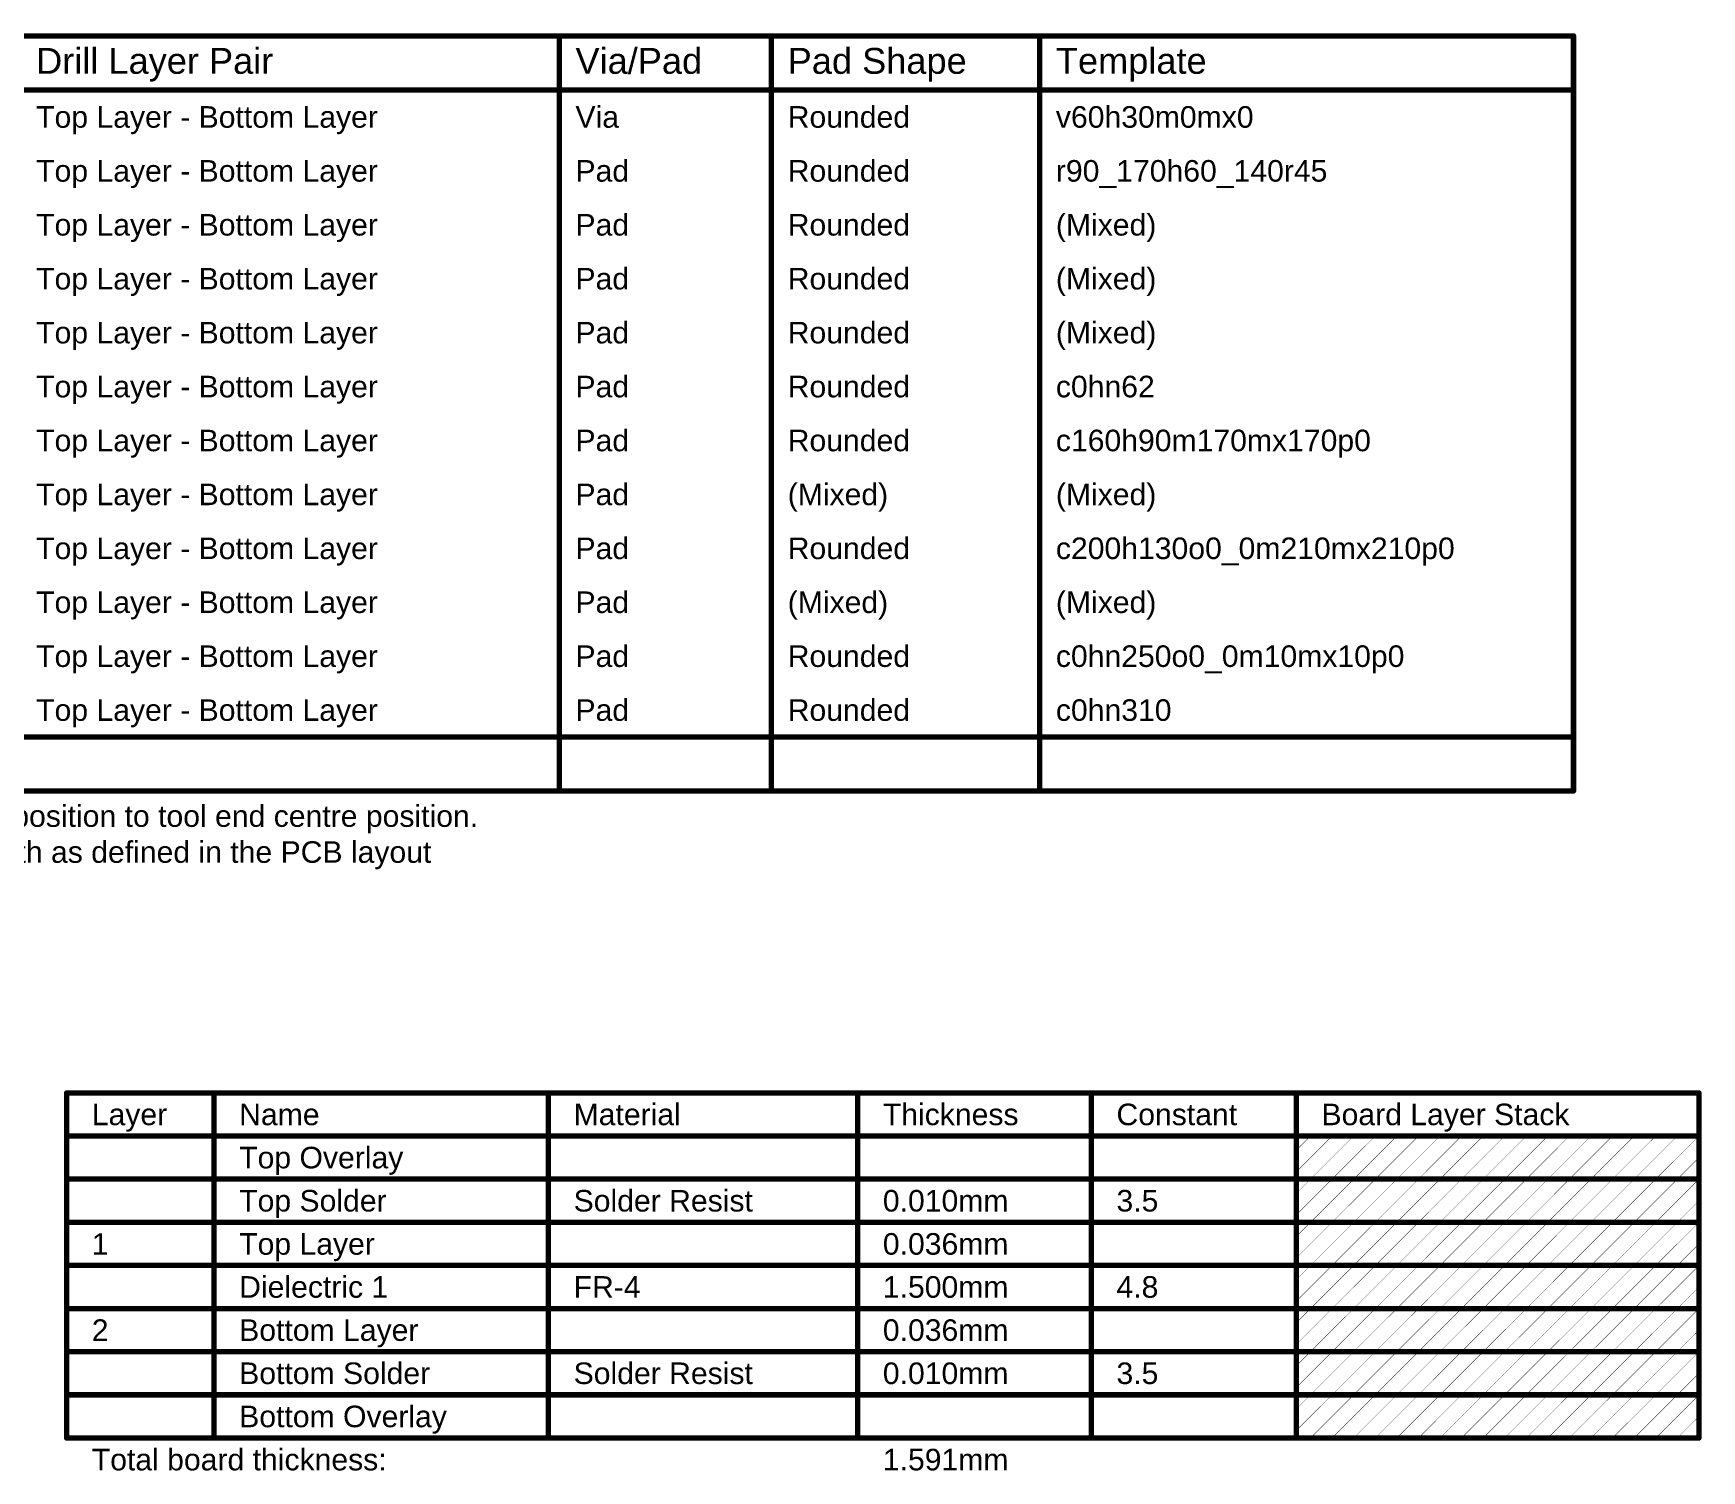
# Model space of a CAD drawing. Header units: inches. Extents: x -1 to 208, y -10 to 150.
# Drawn here: x 89.7 to 207.5, y 48.4 to 150 of the extents above; entities that cross this region are included whole.
import ezdxf

# ---------------------------------------------------------------- set-up
doc = ezdxf.new("R2010")
doc.units = ezdxf.units.IN
doc.layers.add('Drill Drawing', color=1, linetype='Continuous')
doc.layers.add('Fabrication', color=76, linetype='Continuous')
doc.styles.add('Arial', font='', dxfattribs={"height": 0.2})
doc.styles.get('Arial').set_extended_font_data('Arial')

msp = doc.modelspace()

# ---------------------------------------------------------------- linework, layer by layer
at = {"layer": 'Drill Drawing', "const_width": 0.381}
for points in [[(-0.9, 149.81), (198.48, 149.81)], [(126.85, 96.47), (126.85, 149.81)], [(141.83, 96.47), (141.83, 149.81)], [(160.78, 96.47), (160.78, 149.81)], [(198.48, 96.47), (198.48, 149.81)], [(-0.9, 146), (198.48, 146)], [(-0.9, 100.28), (198.48, 100.28)], [(-0.9, 96.47), (198.48, 96.47)]]:
    msp.add_lwpolyline(points, dxfattribs=at)
at = {"layer": 'Drill Drawing', "const_width": 0.191}
for points in [[(126.76, 149.81, 1), (126.95, 149.81, 1)], [(141.74, 149.81, 1), (141.93, 149.81, 1)], [(160.68, 149.81, 1), (160.87, 149.81, 1)], [(198.39, 149.81, 1), (198.58, 149.81, 1)], [(198.39, 149.81, 1), (198.58, 149.81, 1)], [(198.39, 146, 1), (198.58, 146, 1)], [(198.39, 100.28, 1), (198.58, 100.28, 1)], [(126.76, 96.47, 1), (126.95, 96.47, 1)], [(141.74, 96.47, 1), (141.93, 96.47, 1)], [(160.68, 96.47, 1), (160.87, 96.47, 1)], [(198.39, 96.47, 1), (198.58, 96.47, 1)], [(198.39, 96.47, 1), (198.58, 96.47, 1)]]:
    msp.add_lwpolyline(points, format="xyb", close=True, dxfattribs=at)
at = {"layer": 'Fabrication'}
for points, const_width in [([(92.05, 75.13), (207.34, 75.13)], 0.381), ([(92.05, 50.75), (92.05, 75.13)], 0.381), ([(102.46, 50.75), (102.46, 75.13)], 0.381), ([(126.08, 50.75), (126.08, 75.13)], 0.381), ([(147.92, 50.75), (147.92, 75.13)], 0.381), ([(164.42, 50.75), (164.42, 75.13)], 0.381), ([(178.9, 50.75), (178.9, 75.13)], 0.381), ([(207.34, 50.75), (207.34, 75.13)], 0.381), ([(92.05, 72.09), (207.34, 72.09)], 0.381), ([(178.9, 69.55), (181.43, 72.09)], 0.0254), ([(178.9, 71.08), (179.91, 72.09)], 0.0254), ([(179.91, 69.04), (182.95, 72.09)], 0.0254), ([(181.43, 69.04), (184.48, 72.09)], 0.0254), ([(182.95, 69.04), (186, 72.09)], 0.0254), ([(184.48, 69.04), (187.53, 72.09)], 0.0254), ([(186, 69.04), (189.05, 72.09)], 0.0254), ([(187.53, 69.04), (190.57, 72.09)], 0.0254), ([(189.05, 69.04), (192.1, 72.09)], 0.0254), ([(190.57, 69.04), (193.62, 72.09)], 0.0254), ([(192.1, 69.04), (195.15, 72.09)], 0.0254), ([(193.62, 69.04), (196.67, 72.09)], 0.0254), ([(195.15, 69.04), (198.19, 72.09)], 0.0254), ([(196.67, 69.04), (199.72, 72.09)], 0.0254), ([(198.19, 69.04), (201.24, 72.09)], 0.0254), ([(199.72, 69.04), (202.77, 72.09)], 0.0254), ([(201.24, 69.04), (204.29, 72.09)], 0.0254), ([(202.77, 69.04), (205.81, 72.09)], 0.0254), ([(204.29, 69.04), (207.34, 72.09)], 0.0254), ([(205.81, 69.04), (207.34, 70.56)], 0.0254), ([(92.05, 69.04), (102.46, 69.04)], 0.381), ([(102.46, 69.04), (126.08, 69.04)], 0.381), ([(126.08, 69.04), (147.92, 69.04)], 0.381), ([(147.92, 69.04), (164.42, 69.04)], 0.381), ([(164.42, 69.04), (178.9, 69.04)], 0.381), ([(178.9, 69.04), (207.34, 69.04)], 0.381), ([(178.9, 66.51), (181.43, 69.04)], 0.0254), ([(178.9, 68.03), (179.91, 69.04)], 0.0254), ([(179.91, 65.99), (182.95, 69.04)], 0.0254), ([(181.43, 65.99), (184.48, 69.04)], 0.0254), ([(182.95, 65.99), (186, 69.04)], 0.0254), ([(184.48, 65.99), (187.53, 69.04)], 0.0254), ([(186, 65.99), (189.05, 69.04)], 0.0254), ([(187.53, 65.99), (190.57, 69.04)], 0.0254), ([(189.05, 65.99), (192.1, 69.04)], 0.0254), ([(190.57, 65.99), (193.62, 69.04)], 0.0254), ([(192.1, 65.99), (195.15, 69.04)], 0.0254), ([(193.62, 65.99), (196.67, 69.04)], 0.0254), ([(195.15, 65.99), (198.19, 69.04)], 0.0254), ([(196.67, 65.99), (199.72, 69.04)], 0.0254), ([(198.19, 65.99), (201.24, 69.04)], 0.0254), ([(199.72, 65.99), (202.77, 69.04)], 0.0254), ([(201.24, 65.99), (204.29, 69.04)], 0.0254), ([(202.77, 65.99), (205.81, 69.04)], 0.0254), ([(204.29, 65.99), (207.34, 69.04)], 0.0254), ([(205.81, 65.99), (207.34, 67.51)], 0.0254), ([(92.05, 65.99), (102.46, 65.99)], 0.381), ([(102.46, 65.99), (126.08, 65.99)], 0.381), ([(126.08, 65.99), (147.92, 65.99)], 0.381), ([(147.92, 65.99), (164.42, 65.99)], 0.381), ([(164.42, 65.99), (178.9, 65.99)], 0.381), ([(178.9, 65.99), (207.34, 65.99)], 0.381), ([(178.9, 63.46), (181.43, 65.99)], 0.0254), ([(178.9, 64.98), (179.91, 65.99)], 0.0254), ([(179.91, 62.94), (182.95, 65.99)], 0.0254), ([(181.43, 62.94), (184.48, 65.99)], 0.0254), ([(182.95, 62.94), (186, 65.99)], 0.0254), ([(184.48, 62.94), (187.53, 65.99)], 0.0254), ([(186, 62.94), (189.05, 65.99)], 0.0254), ([(187.53, 62.94), (190.57, 65.99)], 0.0254), ([(189.05, 62.94), (192.1, 65.99)], 0.0254), ([(190.57, 62.94), (193.62, 65.99)], 0.0254), ([(192.1, 62.94), (195.15, 65.99)], 0.0254), ([(193.62, 62.94), (196.67, 65.99)], 0.0254), ([(195.15, 62.94), (198.19, 65.99)], 0.0254), ([(196.67, 62.94), (199.72, 65.99)], 0.0254), ([(198.19, 62.94), (201.24, 65.99)], 0.0254), ([(199.72, 62.94), (202.77, 65.99)], 0.0254), ([(201.24, 62.94), (204.29, 65.99)], 0.0254), ([(202.77, 62.94), (205.81, 65.99)], 0.0254), ([(204.29, 62.94), (207.34, 65.99)], 0.0254), ([(205.81, 62.94), (207.34, 64.47)], 0.0254), ([(92.05, 62.94), (102.46, 62.94)], 0.381), ([(102.46, 62.94), (126.08, 62.94)], 0.381), ([(126.08, 62.94), (147.92, 62.94)], 0.381), ([(147.92, 62.94), (164.42, 62.94)], 0.381), ([(164.42, 62.94), (178.9, 62.94)], 0.381), ([(178.9, 62.94), (207.34, 62.94)], 0.381), ([(178.9, 60.41), (181.43, 62.94)], 0.0254), ([(178.9, 61.93), (179.91, 62.94)], 0.0254), ([(179.91, 59.89), (182.95, 62.94)], 0.0254), ([(181.43, 59.89), (184.48, 62.94)], 0.0254), ([(182.95, 59.89), (186, 62.94)], 0.0254), ([(184.48, 59.89), (187.53, 62.94)], 0.0254), ([(186, 59.89), (189.05, 62.94)], 0.0254), ([(187.53, 59.89), (190.57, 62.94)], 0.0254), ([(189.05, 59.89), (192.1, 62.94)], 0.0254), ([(190.57, 59.89), (193.62, 62.94)], 0.0254), ([(192.1, 59.89), (195.15, 62.94)], 0.0254), ([(193.62, 59.89), (196.67, 62.94)], 0.0254), ([(195.15, 59.89), (198.19, 62.94)], 0.0254), ([(196.67, 59.89), (199.72, 62.94)], 0.0254), ([(198.19, 59.89), (201.24, 62.94)], 0.0254), ([(199.72, 59.89), (202.77, 62.94)], 0.0254), ([(201.24, 59.89), (204.29, 62.94)], 0.0254), ([(202.77, 59.89), (205.81, 62.94)], 0.0254), ([(204.29, 59.89), (207.34, 62.94)], 0.0254), ([(205.81, 59.89), (207.34, 61.42)], 0.0254), ([(92.05, 59.89), (102.46, 59.89)], 0.381), ([(102.46, 59.89), (126.08, 59.89)], 0.381), ([(126.08, 59.89), (147.92, 59.89)], 0.381), ([(147.92, 59.89), (164.42, 59.89)], 0.381), ([(164.42, 59.89), (178.9, 59.89)], 0.381), ([(178.9, 59.89), (207.34, 59.89)], 0.381), ([(178.9, 57.36), (181.43, 59.89)], 0.0254), ([(178.9, 58.89), (179.91, 59.89)], 0.0254), ([(179.91, 56.85), (182.95, 59.89)], 0.0254), ([(181.43, 56.85), (184.48, 59.89)], 0.0254), ([(182.95, 56.85), (186, 59.89)], 0.0254), ([(184.48, 56.85), (187.53, 59.89)], 0.0254), ([(186, 56.85), (189.05, 59.89)], 0.0254), ([(187.53, 56.85), (190.57, 59.89)], 0.0254), ([(189.05, 56.85), (192.1, 59.89)], 0.0254), ([(190.57, 56.85), (193.62, 59.89)], 0.0254), ([(192.1, 56.85), (195.15, 59.89)], 0.0254), ([(193.62, 56.85), (196.67, 59.89)], 0.0254), ([(195.15, 56.85), (198.19, 59.89)], 0.0254), ([(196.67, 56.85), (199.72, 59.89)], 0.0254), ([(198.19, 56.85), (201.24, 59.89)], 0.0254), ([(199.72, 56.85), (202.77, 59.89)], 0.0254), ([(201.24, 56.85), (204.29, 59.89)], 0.0254), ([(202.77, 56.85), (205.81, 59.89)], 0.0254), ([(204.29, 56.85), (207.34, 59.89)], 0.0254), ([(205.81, 56.85), (207.34, 58.37)], 0.0254), ([(92.05, 56.85), (102.46, 56.85)], 0.381), ([(102.46, 56.85), (126.08, 56.85)], 0.381), ([(126.08, 56.85), (147.92, 56.85)], 0.381), ([(147.92, 56.85), (164.42, 56.85)], 0.381), ([(164.42, 56.85), (178.9, 56.85)], 0.381), ([(178.9, 56.85), (207.34, 56.85)], 0.381), ([(178.9, 54.31), (181.43, 56.85)], 0.0254), ([(178.9, 55.84), (179.91, 56.85)], 0.0254), ([(179.91, 53.8), (182.95, 56.85)], 0.0254), ([(181.43, 53.8), (184.48, 56.85)], 0.0254), ([(182.95, 53.8), (186, 56.85)], 0.0254), ([(184.48, 53.8), (187.53, 56.85)], 0.0254), ([(186, 53.8), (189.05, 56.85)], 0.0254), ([(187.53, 53.8), (190.57, 56.85)], 0.0254), ([(189.05, 53.8), (192.1, 56.85)], 0.0254), ([(190.57, 53.8), (193.62, 56.85)], 0.0254), ([(192.1, 53.8), (195.15, 56.85)], 0.0254), ([(193.62, 53.8), (196.67, 56.85)], 0.0254), ([(195.15, 53.8), (198.19, 56.85)], 0.0254), ([(196.67, 53.8), (199.72, 56.85)], 0.0254), ([(198.19, 53.8), (201.24, 56.85)], 0.0254), ([(199.72, 53.8), (202.77, 56.85)], 0.0254), ([(201.24, 53.8), (204.29, 56.85)], 0.0254), ([(202.77, 53.8), (205.81, 56.85)], 0.0254), ([(204.29, 53.8), (207.34, 56.85)], 0.0254), ([(205.81, 53.8), (207.34, 55.32)], 0.0254), ([(92.05, 53.8), (102.46, 53.8)], 0.381), ([(102.46, 53.8), (126.08, 53.8)], 0.381), ([(126.08, 53.8), (147.92, 53.8)], 0.381), ([(147.92, 53.8), (164.42, 53.8)], 0.381), ([(164.42, 53.8), (178.9, 53.8)], 0.381), ([(178.9, 53.8), (207.34, 53.8)], 0.381), ([(178.9, 51.27), (181.43, 53.8)], 0.0254), ([(178.9, 52.79), (179.91, 53.8)], 0.0254), ([(179.91, 50.75), (182.95, 53.8)], 0.0254), ([(181.43, 50.75), (184.48, 53.8)], 0.0254), ([(182.95, 50.75), (186, 53.8)], 0.0254), ([(184.48, 50.75), (187.53, 53.8)], 0.0254), ([(186, 50.75), (189.05, 53.8)], 0.0254), ([(187.53, 50.75), (190.57, 53.8)], 0.0254), ([(189.05, 50.75), (192.1, 53.8)], 0.0254), ([(190.57, 50.75), (193.62, 53.8)], 0.0254), ([(192.1, 50.75), (195.15, 53.8)], 0.0254), ([(193.62, 50.75), (196.67, 53.8)], 0.0254), ([(195.15, 50.75), (198.19, 53.8)], 0.0254), ([(196.67, 50.75), (199.72, 53.8)], 0.0254), ([(198.19, 50.75), (201.24, 53.8)], 0.0254), ([(199.72, 50.75), (202.77, 53.8)], 0.0254), ([(201.24, 50.75), (204.29, 53.8)], 0.0254), ([(202.77, 50.75), (205.81, 53.8)], 0.0254), ([(204.29, 50.75), (207.34, 53.8)], 0.0254), ([(205.81, 50.75), (207.34, 52.27)], 0.0254), ([(92.05, 50.75), (102.46, 50.75)], 0.381), ([(102.46, 50.75), (126.08, 50.75)], 0.381), ([(126.08, 50.75), (147.92, 50.75)], 0.381), ([(147.92, 50.75), (164.42, 50.75)], 0.381), ([(164.42, 50.75), (178.9, 50.75)], 0.381), ([(178.9, 50.75), (207.34, 50.75)], 0.381)]:
    msp.add_lwpolyline(points, dxfattribs=dict(at, const_width=const_width))
for points, const_width in [([(91.96, 75.13, 1), (92.15, 75.13, 1)], 0.191), ([(91.96, 75.13, 1), (92.15, 75.13, 1)], 0.191), ([(102.37, 75.13, 1), (102.56, 75.13, 1)], 0.191), ([(125.98, 75.13, 1), (126.17, 75.13, 1)], 0.191), ([(147.82, 75.13, 1), (148.01, 75.13, 1)], 0.191), ([(164.33, 75.13, 1), (164.52, 75.13, 1)], 0.191), ([(178.8, 75.13, 1), (178.99, 75.13, 1)], 0.191), ([(207.24, 75.13, 1), (207.43, 75.13, 1)], 0.191), ([(207.24, 75.13, 1), (207.43, 75.13, 1)], 0.191), ([(91.96, 72.09, 1), (92.15, 72.09, 1)], 0.191), ([(179.9, 72.09, 1), (179.91, 72.09, 1)], 0.0127), ([(181.42, 72.09, 1), (181.44, 72.09, 1)], 0.0127), ([(182.95, 72.09, 1), (182.96, 72.09, 1)], 0.0127), ([(184.47, 72.09, 1), (184.48, 72.09, 1)], 0.0127), ([(186, 72.09, 1), (186.01, 72.09, 1)], 0.0127), ([(187.52, 72.09, 1), (187.53, 72.09, 1)], 0.0127), ([(189.04, 72.09, 1), (189.06, 72.09, 1)], 0.0127), ([(190.57, 72.09, 1), (190.58, 72.09, 1)], 0.0127), ([(192.09, 72.09, 1), (192.1, 72.09, 1)], 0.0127), ([(193.62, 72.09, 1), (193.63, 72.09, 1)], 0.0127), ([(195.14, 72.09, 1), (195.15, 72.09, 1)], 0.0127), ([(196.66, 72.09, 1), (196.68, 72.09, 1)], 0.0127), ([(198.19, 72.09, 1), (198.2, 72.09, 1)], 0.0127), ([(199.71, 72.09, 1), (199.72, 72.09, 1)], 0.0127), ([(201.24, 72.09, 1), (201.25, 72.09, 1)], 0.0127), ([(202.76, 72.09, 1), (202.77, 72.09, 1)], 0.0127), ([(204.28, 72.09, 1), (204.3, 72.09, 1)], 0.0127), ([(205.81, 72.09, 1), (205.82, 72.09, 1)], 0.0127), ([(207.24, 72.09, 1), (207.43, 72.09, 1)], 0.191), ([(207.33, 72.09, 1), (207.34, 72.09, 1)], 0.0127), ([(178.89, 71.08, 1), (178.9, 71.08, 1)], 0.0127), ([(178.89, 69.55, 1), (178.9, 69.55, 1)], 0.0127), ([(207.33, 70.56, 1), (207.34, 70.56, 1)], 0.0127), ([(91.96, 69.04, 1), (92.15, 69.04, 1)], 0.191), ([(102.37, 69.04, 1), (102.56, 69.04, 1)], 0.191), ([(102.37, 69.04, 1), (102.56, 69.04, 1)], 0.191), ([(125.98, 69.04, 1), (126.17, 69.04, 1)], 0.191), ([(125.98, 69.04, 1), (126.17, 69.04, 1)], 0.191), ([(147.82, 69.04, 1), (148.01, 69.04, 1)], 0.191), ([(147.82, 69.04, 1), (148.01, 69.04, 1)], 0.191), ([(164.33, 69.04, 1), (164.52, 69.04, 1)], 0.191), ([(164.33, 69.04, 1), (164.52, 69.04, 1)], 0.191), ([(178.8, 69.04, 1), (178.99, 69.04, 1)], 0.191), ([(178.8, 69.04, 1), (178.99, 69.04, 1)], 0.191), ([(179.9, 69.04, 1), (179.91, 69.04, 1)], 0.0127), ([(179.9, 69.04, 1), (179.91, 69.04, 1)], 0.0127), ([(181.42, 69.04, 1), (181.44, 69.04, 1)], 0.0127), ([(181.42, 69.04, 1), (181.44, 69.04, 1)], 0.0127), ([(182.95, 69.04, 1), (182.96, 69.04, 1)], 0.0127), ([(182.95, 69.04, 1), (182.96, 69.04, 1)], 0.0127), ([(184.47, 69.04, 1), (184.48, 69.04, 1)], 0.0127), ([(184.47, 69.04, 1), (184.48, 69.04, 1)], 0.0127), ([(186, 69.04, 1), (186.01, 69.04, 1)], 0.0127), ([(186, 69.04, 1), (186.01, 69.04, 1)], 0.0127), ([(187.52, 69.04, 1), (187.53, 69.04, 1)], 0.0127), ([(187.52, 69.04, 1), (187.53, 69.04, 1)], 0.0127), ([(189.04, 69.04, 1), (189.06, 69.04, 1)], 0.0127), ([(189.04, 69.04, 1), (189.06, 69.04, 1)], 0.0127), ([(190.57, 69.04, 1), (190.58, 69.04, 1)], 0.0127), ([(190.57, 69.04, 1), (190.58, 69.04, 1)], 0.0127), ([(192.09, 69.04, 1), (192.1, 69.04, 1)], 0.0127), ([(192.09, 69.04, 1), (192.1, 69.04, 1)], 0.0127), ([(193.62, 69.04, 1), (193.63, 69.04, 1)], 0.0127), ([(193.62, 69.04, 1), (193.63, 69.04, 1)], 0.0127), ([(195.14, 69.04, 1), (195.15, 69.04, 1)], 0.0127), ([(195.14, 69.04, 1), (195.15, 69.04, 1)], 0.0127), ([(196.66, 69.04, 1), (196.68, 69.04, 1)], 0.0127), ([(196.66, 69.04, 1), (196.68, 69.04, 1)], 0.0127), ([(198.19, 69.04, 1), (198.2, 69.04, 1)], 0.0127), ([(198.19, 69.04, 1), (198.2, 69.04, 1)], 0.0127), ([(199.71, 69.04, 1), (199.72, 69.04, 1)], 0.0127), ([(199.71, 69.04, 1), (199.72, 69.04, 1)], 0.0127), ([(201.24, 69.04, 1), (201.25, 69.04, 1)], 0.0127), ([(201.24, 69.04, 1), (201.25, 69.04, 1)], 0.0127), ([(202.76, 69.04, 1), (202.77, 69.04, 1)], 0.0127), ([(202.76, 69.04, 1), (202.77, 69.04, 1)], 0.0127), ([(204.28, 69.04, 1), (204.3, 69.04, 1)], 0.0127), ([(204.28, 69.04, 1), (204.3, 69.04, 1)], 0.0127), ([(205.81, 69.04, 1), (205.82, 69.04, 1)], 0.0127), ([(205.81, 69.04, 1), (205.82, 69.04, 1)], 0.0127), ([(207.24, 69.04, 1), (207.43, 69.04, 1)], 0.191), ([(207.33, 69.04, 1), (207.34, 69.04, 1)], 0.0127), ([(178.89, 68.03, 1), (178.9, 68.03, 1)], 0.0127), ([(207.33, 67.51, 1), (207.34, 67.51, 1)], 0.0127), ([(91.96, 65.99, 1), (92.15, 65.99, 1)], 0.191), ([(102.37, 65.99, 1), (102.56, 65.99, 1)], 0.191), ([(102.37, 65.99, 1), (102.56, 65.99, 1)], 0.191), ([(125.98, 65.99, 1), (126.17, 65.99, 1)], 0.191), ([(125.98, 65.99, 1), (126.17, 65.99, 1)], 0.191), ([(147.82, 65.99, 1), (148.01, 65.99, 1)], 0.191), ([(147.82, 65.99, 1), (148.01, 65.99, 1)], 0.191), ([(164.33, 65.99, 1), (164.52, 65.99, 1)], 0.191), ([(164.33, 65.99, 1), (164.52, 65.99, 1)], 0.191), ([(178.8, 65.99, 1), (178.99, 65.99, 1)], 0.191), ([(178.8, 65.99, 1), (178.99, 65.99, 1)], 0.191), ([(178.89, 66.51, 1), (178.9, 66.51, 1)], 0.0127), ([(179.9, 65.99, 1), (179.91, 65.99, 1)], 0.0127), ([(179.9, 65.99, 1), (179.91, 65.99, 1)], 0.0127), ([(181.42, 65.99, 1), (181.44, 65.99, 1)], 0.0127), ([(181.42, 65.99, 1), (181.44, 65.99, 1)], 0.0127), ([(182.95, 65.99, 1), (182.96, 65.99, 1)], 0.0127), ([(182.95, 65.99, 1), (182.96, 65.99, 1)], 0.0127), ([(184.47, 65.99, 1), (184.48, 65.99, 1)], 0.0127), ([(184.47, 65.99, 1), (184.48, 65.99, 1)], 0.0127), ([(186, 65.99, 1), (186.01, 65.99, 1)], 0.0127), ([(186, 65.99, 1), (186.01, 65.99, 1)], 0.0127), ([(187.52, 65.99, 1), (187.53, 65.99, 1)], 0.0127), ([(187.52, 65.99, 1), (187.53, 65.99, 1)], 0.0127), ([(189.04, 65.99, 1), (189.06, 65.99, 1)], 0.0127), ([(189.04, 65.99, 1), (189.06, 65.99, 1)], 0.0127), ([(190.57, 65.99, 1), (190.58, 65.99, 1)], 0.0127), ([(190.57, 65.99, 1), (190.58, 65.99, 1)], 0.0127), ([(192.09, 65.99, 1), (192.1, 65.99, 1)], 0.0127), ([(192.09, 65.99, 1), (192.1, 65.99, 1)], 0.0127), ([(193.62, 65.99, 1), (193.63, 65.99, 1)], 0.0127), ([(193.62, 65.99, 1), (193.63, 65.99, 1)], 0.0127), ([(195.14, 65.99, 1), (195.15, 65.99, 1)], 0.0127), ([(195.14, 65.99, 1), (195.15, 65.99, 1)], 0.0127), ([(196.66, 65.99, 1), (196.68, 65.99, 1)], 0.0127), ([(196.66, 65.99, 1), (196.68, 65.99, 1)], 0.0127), ([(198.19, 65.99, 1), (198.2, 65.99, 1)], 0.0127), ([(198.19, 65.99, 1), (198.2, 65.99, 1)], 0.0127), ([(199.71, 65.99, 1), (199.72, 65.99, 1)], 0.0127), ([(199.71, 65.99, 1), (199.72, 65.99, 1)], 0.0127), ([(201.24, 65.99, 1), (201.25, 65.99, 1)], 0.0127), ([(201.24, 65.99, 1), (201.25, 65.99, 1)], 0.0127), ([(202.76, 65.99, 1), (202.77, 65.99, 1)], 0.0127), ([(202.76, 65.99, 1), (202.77, 65.99, 1)], 0.0127), ([(204.28, 65.99, 1), (204.3, 65.99, 1)], 0.0127), ([(204.28, 65.99, 1), (204.3, 65.99, 1)], 0.0127), ([(205.81, 65.99, 1), (205.82, 65.99, 1)], 0.0127), ([(205.81, 65.99, 1), (205.82, 65.99, 1)], 0.0127), ([(207.24, 65.99, 1), (207.43, 65.99, 1)], 0.191), ([(207.33, 65.99, 1), (207.34, 65.99, 1)], 0.0127), ([(178.89, 64.98, 1), (178.9, 64.98, 1)], 0.0127), ([(207.33, 64.47, 1), (207.34, 64.47, 1)], 0.0127), ([(91.96, 62.94, 1), (92.15, 62.94, 1)], 0.191), ([(102.37, 62.94, 1), (102.56, 62.94, 1)], 0.191), ([(102.37, 62.94, 1), (102.56, 62.94, 1)], 0.191), ([(125.98, 62.94, 1), (126.17, 62.94, 1)], 0.191), ([(125.98, 62.94, 1), (126.17, 62.94, 1)], 0.191), ([(147.82, 62.94, 1), (148.01, 62.94, 1)], 0.191), ([(147.82, 62.94, 1), (148.01, 62.94, 1)], 0.191), ([(164.33, 62.94, 1), (164.52, 62.94, 1)], 0.191), ([(164.33, 62.94, 1), (164.52, 62.94, 1)], 0.191), ([(178.8, 62.94, 1), (178.99, 62.94, 1)], 0.191), ([(178.8, 62.94, 1), (178.99, 62.94, 1)], 0.191), ([(178.89, 63.46, 1), (178.9, 63.46, 1)], 0.0127), ([(179.9, 62.94, 1), (179.91, 62.94, 1)], 0.0127), ([(179.9, 62.94, 1), (179.91, 62.94, 1)], 0.0127), ([(181.42, 62.94, 1), (181.44, 62.94, 1)], 0.0127), ([(181.42, 62.94, 1), (181.44, 62.94, 1)], 0.0127), ([(182.95, 62.94, 1), (182.96, 62.94, 1)], 0.0127), ([(182.95, 62.94, 1), (182.96, 62.94, 1)], 0.0127), ([(184.47, 62.94, 1), (184.48, 62.94, 1)], 0.0127), ([(184.47, 62.94, 1), (184.48, 62.94, 1)], 0.0127), ([(186, 62.94, 1), (186.01, 62.94, 1)], 0.0127), ([(186, 62.94, 1), (186.01, 62.94, 1)], 0.0127), ([(187.52, 62.94, 1), (187.53, 62.94, 1)], 0.0127), ([(187.52, 62.94, 1), (187.53, 62.94, 1)], 0.0127), ([(189.04, 62.94, 1), (189.06, 62.94, 1)], 0.0127), ([(189.04, 62.94, 1), (189.06, 62.94, 1)], 0.0127), ([(190.57, 62.94, 1), (190.58, 62.94, 1)], 0.0127), ([(190.57, 62.94, 1), (190.58, 62.94, 1)], 0.0127), ([(192.09, 62.94, 1), (192.1, 62.94, 1)], 0.0127), ([(192.09, 62.94, 1), (192.1, 62.94, 1)], 0.0127), ([(193.62, 62.94, 1), (193.63, 62.94, 1)], 0.0127), ([(193.62, 62.94, 1), (193.63, 62.94, 1)], 0.0127), ([(195.14, 62.94, 1), (195.15, 62.94, 1)], 0.0127), ([(195.14, 62.94, 1), (195.15, 62.94, 1)], 0.0127), ([(196.66, 62.94, 1), (196.68, 62.94, 1)], 0.0127), ([(196.66, 62.94, 1), (196.68, 62.94, 1)], 0.0127), ([(198.19, 62.94, 1), (198.2, 62.94, 1)], 0.0127), ([(198.19, 62.94, 1), (198.2, 62.94, 1)], 0.0127), ([(199.71, 62.94, 1), (199.72, 62.94, 1)], 0.0127), ([(199.71, 62.94, 1), (199.72, 62.94, 1)], 0.0127), ([(201.24, 62.94, 1), (201.25, 62.94, 1)], 0.0127), ([(201.24, 62.94, 1), (201.25, 62.94, 1)], 0.0127), ([(202.76, 62.94, 1), (202.77, 62.94, 1)], 0.0127), ([(202.76, 62.94, 1), (202.77, 62.94, 1)], 0.0127), ([(204.28, 62.94, 1), (204.3, 62.94, 1)], 0.0127), ([(204.28, 62.94, 1), (204.3, 62.94, 1)], 0.0127), ([(205.81, 62.94, 1), (205.82, 62.94, 1)], 0.0127), ([(205.81, 62.94, 1), (205.82, 62.94, 1)], 0.0127), ([(207.24, 62.94, 1), (207.43, 62.94, 1)], 0.191), ([(207.33, 62.94, 1), (207.34, 62.94, 1)], 0.0127), ([(178.89, 61.93, 1), (178.9, 61.93, 1)], 0.0127), ([(207.33, 61.42, 1), (207.34, 61.42, 1)], 0.0127), ([(178.89, 60.41, 1), (178.9, 60.41, 1)], 0.0127), ([(91.96, 59.89, 1), (92.15, 59.89, 1)], 0.191), ([(102.37, 59.89, 1), (102.56, 59.89, 1)], 0.191), ([(102.37, 59.89, 1), (102.56, 59.89, 1)], 0.191), ([(125.98, 59.89, 1), (126.17, 59.89, 1)], 0.191), ([(125.98, 59.89, 1), (126.17, 59.89, 1)], 0.191), ([(147.82, 59.89, 1), (148.01, 59.89, 1)], 0.191), ([(147.82, 59.89, 1), (148.01, 59.89, 1)], 0.191), ([(164.33, 59.89, 1), (164.52, 59.89, 1)], 0.191), ([(164.33, 59.89, 1), (164.52, 59.89, 1)], 0.191), ([(178.8, 59.89, 1), (178.99, 59.89, 1)], 0.191), ([(178.8, 59.89, 1), (178.99, 59.89, 1)], 0.191), ([(179.9, 59.89, 1), (179.91, 59.89, 1)], 0.0127), ([(179.9, 59.89, 1), (179.91, 59.89, 1)], 0.0127), ([(181.42, 59.89, 1), (181.44, 59.89, 1)], 0.0127), ([(181.42, 59.89, 1), (181.44, 59.89, 1)], 0.0127), ([(182.95, 59.89, 1), (182.96, 59.89, 1)], 0.0127), ([(182.95, 59.89, 1), (182.96, 59.89, 1)], 0.0127), ([(184.47, 59.89, 1), (184.48, 59.89, 1)], 0.0127), ([(184.47, 59.89, 1), (184.48, 59.89, 1)], 0.0127), ([(186, 59.89, 1), (186.01, 59.89, 1)], 0.0127), ([(186, 59.89, 1), (186.01, 59.89, 1)], 0.0127), ([(187.52, 59.89, 1), (187.53, 59.89, 1)], 0.0127), ([(187.52, 59.89, 1), (187.53, 59.89, 1)], 0.0127), ([(189.04, 59.89, 1), (189.06, 59.89, 1)], 0.0127), ([(189.04, 59.89, 1), (189.06, 59.89, 1)], 0.0127), ([(190.57, 59.89, 1), (190.58, 59.89, 1)], 0.0127), ([(190.57, 59.89, 1), (190.58, 59.89, 1)], 0.0127), ([(192.09, 59.89, 1), (192.1, 59.89, 1)], 0.0127), ([(192.09, 59.89, 1), (192.1, 59.89, 1)], 0.0127), ([(193.62, 59.89, 1), (193.63, 59.89, 1)], 0.0127), ([(193.62, 59.89, 1), (193.63, 59.89, 1)], 0.0127), ([(195.14, 59.89, 1), (195.15, 59.89, 1)], 0.0127), ([(195.14, 59.89, 1), (195.15, 59.89, 1)], 0.0127), ([(196.66, 59.89, 1), (196.68, 59.89, 1)], 0.0127), ([(196.66, 59.89, 1), (196.68, 59.89, 1)], 0.0127), ([(198.19, 59.89, 1), (198.2, 59.89, 1)], 0.0127), ([(198.19, 59.89, 1), (198.2, 59.89, 1)], 0.0127), ([(199.71, 59.89, 1), (199.72, 59.89, 1)], 0.0127), ([(199.71, 59.89, 1), (199.72, 59.89, 1)], 0.0127), ([(201.24, 59.89, 1), (201.25, 59.89, 1)], 0.0127), ([(201.24, 59.89, 1), (201.25, 59.89, 1)], 0.0127), ([(202.76, 59.89, 1), (202.77, 59.89, 1)], 0.0127), ([(202.76, 59.89, 1), (202.77, 59.89, 1)], 0.0127), ([(204.28, 59.89, 1), (204.3, 59.89, 1)], 0.0127), ([(204.28, 59.89, 1), (204.3, 59.89, 1)], 0.0127), ([(205.81, 59.89, 1), (205.82, 59.89, 1)], 0.0127), ([(205.81, 59.89, 1), (205.82, 59.89, 1)], 0.0127), ([(207.24, 59.89, 1), (207.43, 59.89, 1)], 0.191), ([(207.33, 59.89, 1), (207.34, 59.89, 1)], 0.0127), ([(178.89, 58.89, 1), (178.9, 58.89, 1)], 0.0127), ([(207.33, 58.37, 1), (207.34, 58.37, 1)], 0.0127), ([(91.96, 56.85, 1), (92.15, 56.85, 1)], 0.191), ([(102.37, 56.85, 1), (102.56, 56.85, 1)], 0.191), ([(102.37, 56.85, 1), (102.56, 56.85, 1)], 0.191), ([(125.98, 56.85, 1), (126.17, 56.85, 1)], 0.191), ([(125.98, 56.85, 1), (126.17, 56.85, 1)], 0.191), ([(147.82, 56.85, 1), (148.01, 56.85, 1)], 0.191), ([(147.82, 56.85, 1), (148.01, 56.85, 1)], 0.191), ([(164.33, 56.85, 1), (164.52, 56.85, 1)], 0.191), ([(164.33, 56.85, 1), (164.52, 56.85, 1)], 0.191), ([(178.8, 56.85, 1), (178.99, 56.85, 1)], 0.191), ([(178.8, 56.85, 1), (178.99, 56.85, 1)], 0.191), ([(178.89, 57.36, 1), (178.9, 57.36, 1)], 0.0127), ([(179.9, 56.85, 1), (179.91, 56.85, 1)], 0.0127), ([(179.9, 56.85, 1), (179.91, 56.85, 1)], 0.0127), ([(181.42, 56.85, 1), (181.44, 56.85, 1)], 0.0127), ([(181.42, 56.85, 1), (181.44, 56.85, 1)], 0.0127), ([(182.95, 56.85, 1), (182.96, 56.85, 1)], 0.0127), ([(182.95, 56.85, 1), (182.96, 56.85, 1)], 0.0127), ([(184.47, 56.85, 1), (184.48, 56.85, 1)], 0.0127), ([(184.47, 56.85, 1), (184.48, 56.85, 1)], 0.0127), ([(186, 56.85, 1), (186.01, 56.85, 1)], 0.0127), ([(186, 56.85, 1), (186.01, 56.85, 1)], 0.0127), ([(187.52, 56.85, 1), (187.53, 56.85, 1)], 0.0127), ([(187.52, 56.85, 1), (187.53, 56.85, 1)], 0.0127), ([(189.04, 56.85, 1), (189.06, 56.85, 1)], 0.0127), ([(189.04, 56.85, 1), (189.06, 56.85, 1)], 0.0127), ([(190.57, 56.85, 1), (190.58, 56.85, 1)], 0.0127), ([(190.57, 56.85, 1), (190.58, 56.85, 1)], 0.0127), ([(192.09, 56.85, 1), (192.1, 56.85, 1)], 0.0127), ([(192.09, 56.85, 1), (192.1, 56.85, 1)], 0.0127), ([(193.62, 56.85, 1), (193.63, 56.85, 1)], 0.0127), ([(193.62, 56.85, 1), (193.63, 56.85, 1)], 0.0127), ([(195.14, 56.85, 1), (195.15, 56.85, 1)], 0.0127), ([(195.14, 56.85, 1), (195.15, 56.85, 1)], 0.0127), ([(196.66, 56.85, 1), (196.68, 56.85, 1)], 0.0127), ([(196.66, 56.85, 1), (196.68, 56.85, 1)], 0.0127), ([(198.19, 56.85, 1), (198.2, 56.85, 1)], 0.0127), ([(198.19, 56.85, 1), (198.2, 56.85, 1)], 0.0127), ([(199.71, 56.85, 1), (199.72, 56.85, 1)], 0.0127), ([(199.71, 56.85, 1), (199.72, 56.85, 1)], 0.0127), ([(201.24, 56.85, 1), (201.25, 56.85, 1)], 0.0127), ([(201.24, 56.85, 1), (201.25, 56.85, 1)], 0.0127), ([(202.76, 56.85, 1), (202.77, 56.85, 1)], 0.0127), ([(202.76, 56.85, 1), (202.77, 56.85, 1)], 0.0127), ([(204.28, 56.85, 1), (204.3, 56.85, 1)], 0.0127), ([(204.28, 56.85, 1), (204.3, 56.85, 1)], 0.0127), ([(205.81, 56.85, 1), (205.82, 56.85, 1)], 0.0127), ([(205.81, 56.85, 1), (205.82, 56.85, 1)], 0.0127), ([(207.24, 56.85, 1), (207.43, 56.85, 1)], 0.191), ([(207.33, 56.85, 1), (207.34, 56.85, 1)], 0.0127), ([(178.89, 55.84, 1), (178.9, 55.84, 1)], 0.0127), ([(178.89, 54.31, 1), (178.9, 54.31, 1)], 0.0127), ([(207.33, 55.32, 1), (207.34, 55.32, 1)], 0.0127), ([(91.96, 53.8, 1), (92.15, 53.8, 1)], 0.191), ([(102.37, 53.8, 1), (102.56, 53.8, 1)], 0.191), ([(102.37, 53.8, 1), (102.56, 53.8, 1)], 0.191), ([(125.98, 53.8, 1), (126.17, 53.8, 1)], 0.191), ([(125.98, 53.8, 1), (126.17, 53.8, 1)], 0.191), ([(147.82, 53.8, 1), (148.01, 53.8, 1)], 0.191), ([(147.82, 53.8, 1), (148.01, 53.8, 1)], 0.191), ([(164.33, 53.8, 1), (164.52, 53.8, 1)], 0.191), ([(164.33, 53.8, 1), (164.52, 53.8, 1)], 0.191), ([(178.8, 53.8, 1), (178.99, 53.8, 1)], 0.191), ([(178.8, 53.8, 1), (178.99, 53.8, 1)], 0.191), ([(179.9, 53.8, 1), (179.91, 53.8, 1)], 0.0127), ([(179.9, 53.8, 1), (179.91, 53.8, 1)], 0.0127), ([(181.42, 53.8, 1), (181.44, 53.8, 1)], 0.0127), ([(181.42, 53.8, 1), (181.44, 53.8, 1)], 0.0127), ([(182.95, 53.8, 1), (182.96, 53.8, 1)], 0.0127), ([(182.95, 53.8, 1), (182.96, 53.8, 1)], 0.0127), ([(184.47, 53.8, 1), (184.48, 53.8, 1)], 0.0127), ([(184.47, 53.8, 1), (184.48, 53.8, 1)], 0.0127), ([(186, 53.8, 1), (186.01, 53.8, 1)], 0.0127), ([(186, 53.8, 1), (186.01, 53.8, 1)], 0.0127), ([(187.52, 53.8, 1), (187.53, 53.8, 1)], 0.0127), ([(187.52, 53.8, 1), (187.53, 53.8, 1)], 0.0127), ([(189.04, 53.8, 1), (189.06, 53.8, 1)], 0.0127), ([(189.04, 53.8, 1), (189.06, 53.8, 1)], 0.0127), ([(190.57, 53.8, 1), (190.58, 53.8, 1)], 0.0127), ([(190.57, 53.8, 1), (190.58, 53.8, 1)], 0.0127), ([(192.09, 53.8, 1), (192.1, 53.8, 1)], 0.0127), ([(192.09, 53.8, 1), (192.1, 53.8, 1)], 0.0127), ([(193.62, 53.8, 1), (193.63, 53.8, 1)], 0.0127), ([(193.62, 53.8, 1), (193.63, 53.8, 1)], 0.0127), ([(195.14, 53.8, 1), (195.15, 53.8, 1)], 0.0127), ([(195.14, 53.8, 1), (195.15, 53.8, 1)], 0.0127), ([(196.66, 53.8, 1), (196.68, 53.8, 1)], 0.0127), ([(196.66, 53.8, 1), (196.68, 53.8, 1)], 0.0127), ([(198.19, 53.8, 1), (198.2, 53.8, 1)], 0.0127), ([(198.19, 53.8, 1), (198.2, 53.8, 1)], 0.0127), ([(199.71, 53.8, 1), (199.72, 53.8, 1)], 0.0127), ([(199.71, 53.8, 1), (199.72, 53.8, 1)], 0.0127), ([(201.24, 53.8, 1), (201.25, 53.8, 1)], 0.0127), ([(201.24, 53.8, 1), (201.25, 53.8, 1)], 0.0127), ([(202.76, 53.8, 1), (202.77, 53.8, 1)], 0.0127), ([(202.76, 53.8, 1), (202.77, 53.8, 1)], 0.0127), ([(204.28, 53.8, 1), (204.3, 53.8, 1)], 0.0127), ([(204.28, 53.8, 1), (204.3, 53.8, 1)], 0.0127), ([(205.81, 53.8, 1), (205.82, 53.8, 1)], 0.0127), ([(205.81, 53.8, 1), (205.82, 53.8, 1)], 0.0127), ([(207.24, 53.8, 1), (207.43, 53.8, 1)], 0.191), ([(207.33, 53.8, 1), (207.34, 53.8, 1)], 0.0127), ([(178.89, 52.79, 1), (178.9, 52.79, 1)], 0.0127), ([(207.33, 52.27, 1), (207.34, 52.27, 1)], 0.0127), ([(91.96, 50.75, 1), (92.15, 50.75, 1)], 0.191), ([(91.96, 50.75, 1), (92.15, 50.75, 1)], 0.191), ([(102.37, 50.75, 1), (102.56, 50.75, 1)], 0.191), ([(102.37, 50.75, 1), (102.56, 50.75, 1)], 0.191), ([(102.37, 50.75, 1), (102.56, 50.75, 1)], 0.191), ([(125.98, 50.75, 1), (126.17, 50.75, 1)], 0.191), ([(125.98, 50.75, 1), (126.17, 50.75, 1)], 0.191), ([(125.98, 50.75, 1), (126.17, 50.75, 1)], 0.191), ([(147.82, 50.75, 1), (148.01, 50.75, 1)], 0.191), ([(147.82, 50.75, 1), (148.01, 50.75, 1)], 0.191), ([(147.82, 50.75, 1), (148.01, 50.75, 1)], 0.191), ([(164.33, 50.75, 1), (164.52, 50.75, 1)], 0.191), ([(164.33, 50.75, 1), (164.52, 50.75, 1)], 0.191), ([(164.33, 50.75, 1), (164.52, 50.75, 1)], 0.191), ([(178.8, 50.75, 1), (178.99, 50.75, 1)], 0.191), ([(178.8, 50.75, 1), (178.99, 50.75, 1)], 0.191), ([(178.8, 50.75, 1), (178.99, 50.75, 1)], 0.191), ([(178.89, 51.27, 1), (178.9, 51.27, 1)], 0.0127), ([(179.9, 50.75, 1), (179.91, 50.75, 1)], 0.0127), ([(181.42, 50.75, 1), (181.44, 50.75, 1)], 0.0127), ([(182.95, 50.75, 1), (182.96, 50.75, 1)], 0.0127), ([(184.47, 50.75, 1), (184.48, 50.75, 1)], 0.0127), ([(186, 50.75, 1), (186.01, 50.75, 1)], 0.0127), ([(187.52, 50.75, 1), (187.53, 50.75, 1)], 0.0127), ([(189.04, 50.75, 1), (189.06, 50.75, 1)], 0.0127), ([(190.57, 50.75, 1), (190.58, 50.75, 1)], 0.0127), ([(192.09, 50.75, 1), (192.1, 50.75, 1)], 0.0127), ([(193.62, 50.75, 1), (193.63, 50.75, 1)], 0.0127), ([(195.14, 50.75, 1), (195.15, 50.75, 1)], 0.0127), ([(196.66, 50.75, 1), (196.68, 50.75, 1)], 0.0127), ([(198.19, 50.75, 1), (198.2, 50.75, 1)], 0.0127), ([(199.71, 50.75, 1), (199.72, 50.75, 1)], 0.0127), ([(201.24, 50.75, 1), (201.25, 50.75, 1)], 0.0127), ([(202.76, 50.75, 1), (202.77, 50.75, 1)], 0.0127), ([(204.28, 50.75, 1), (204.3, 50.75, 1)], 0.0127), ([(205.81, 50.75, 1), (205.82, 50.75, 1)], 0.0127), ([(207.24, 50.75, 1), (207.43, 50.75, 1)], 0.191), ([(207.24, 50.75, 1), (207.43, 50.75, 1)], 0.191)]:
    msp.add_lwpolyline(points, format="xyb", close=True, dxfattribs=dict(at, const_width=const_width))

# ---------------------------------------------------------------- texts
at = {"layer": 'Drill Drawing', "style": 'Arial'}
for s, height, p in [('Drill Layer Pair', 1.8288, (89.9, 147.14)), ('Via/Pad', 1.829, (127.99, 147.14)), ('Pad Shape', 1.829, (142.98, 147.14)), ('Template', 1.829, (161.92, 147.14)), ('Via', 1.524, (127.99, 143.33)), ('Rounded', 1.524, (142.98, 143.33)), ('v60h30m0mx0', 1.524, (161.92, 143.33)), ('Top Layer - Bottom Layer', 1.524, (89.9, 143.33)), ('Top Layer - Bottom Layer', 1.524, (89.9, 139.52)), ('Pad', 1.524, (127.99, 139.52)), ('Rounded', 1.524, (142.98, 139.52)), ('r90_170h60_140r45', 1.524, (161.92, 139.52)), ('Top Layer - Bottom Layer', 1.524, (89.9, 135.71)), ('Pad', 1.524, (127.99, 135.71)), ('Rounded', 1.524, (142.98, 135.71)), ('(Mixed)', 1.524, (161.92, 135.71)), ('Top Layer - Bottom Layer', 1.524, (89.9, 131.9)), ('Pad', 1.524, (127.99, 131.9)), ('Rounded', 1.524, (142.98, 131.9)), ('(Mixed)', 1.524, (161.92, 131.9)), ('Top Layer - Bottom Layer', 1.524, (89.9, 128.09)), ('Pad', 1.524, (127.99, 128.09)), ('Rounded', 1.524, (142.98, 128.09)), ('(Mixed)', 1.524, (161.92, 128.09)), ('Top Layer - Bottom Layer', 1.524, (89.9, 124.28)), ('Pad', 1.524, (127.99, 124.28)), ('Rounded', 1.524, (142.98, 124.28)), ('c0hn62', 1.524, (161.92, 124.28)), ('Top Layer - Bottom Layer', 1.524, (89.9, 120.47)), ('Pad', 1.524, (127.99, 120.47)), ('Rounded', 1.524, (142.98, 120.47)), ('c160h90m170mx170p0', 1.524, (161.92, 120.47)), ('Top Layer - Bottom Layer', 1.524, (89.9, 116.66)), ('Pad', 1.524, (127.99, 116.66)), ('(Mixed)', 1.524, (142.98, 116.66)), ('(Mixed)', 1.524, (161.92, 116.66)), ('Top Layer - Bottom Layer', 1.524, (89.9, 112.85)), ('Pad', 1.524, (127.99, 112.85)), ('Rounded', 1.524, (142.98, 112.85)), ('c200h130o0_0m210mx210p0', 1.524, (161.92, 112.85)), ('Top Layer - Bottom Layer', 1.524, (89.9, 109.04)), ('Pad', 1.524, (127.99, 109.04)), ('(Mixed)', 1.524, (142.98, 109.04)), ('(Mixed)', 1.524, (161.92, 109.04)), ('Top Layer - Bottom Layer', 1.524, (89.9, 105.23)), ('Pad', 1.524, (127.99, 105.23)), ('Rounded', 1.524, (142.98, 105.23)), ('c0hn250o0_0m10mx10p0', 1.524, (161.92, 105.23)), ('Top Layer - Bottom Layer', 1.524, (89.9, 101.42)), ('Pad', 1.524, (127.99, 101.42)), ('Rounded', 1.524, (142.98, 101.42)), ('c0hn310', 1.524, (161.92, 101.42)), ('= Calculated from tool start centre position to tool end centre position.', 1.524, (55.62, 93.93)), (' = Routed Path Length + Tool Size = Slot length as defined in the PCB layout', 1.524, (45.21, 91.39))]:
    msp.add_text(s, height=height, dxfattribs=at).set_placement(p)
at = {"layer": 'Fabrication', "style": 'Arial'}
for s, height, p in [('Layer', 1.524, (93.83, 72.85)), ('Name', 1.524, (104.24, 72.85)), ('Material', 1.524, (127.86, 72.85)), ('Thickness', 1.524, (149.7, 72.85)), ('Constant', 1.524, (166.2, 72.85)), ('Board Layer Stack', 1.524, (180.68, 72.85)), ('Top Overlay', 1.524, (104.24, 69.8)), ('Top Solder', 1.524, (104.24, 66.75)), ('Solder Resist', 1.524, (127.86, 66.75)), ('0.010mm', 1.524, (149.7, 66.75)), ('3.5', 1.524, (166.2, 66.75)), ('1', 1.52, (93.83, 63.7)), ('Top Layer', 1.524, (104.24, 63.7)), ('0.036mm', 1.524, (149.7, 63.7)), ('Dielectric 1', 1.524, (104.24, 60.66)), ('FR-4', 1.524, (127.86, 60.66)), ('1.500mm', 1.524, (149.7, 60.66)), ('4.8', 1.524, (166.2, 60.66)), ('2', 1.52, (93.83, 57.61)), ('Bottom Layer', 1.524, (104.24, 57.61)), ('0.036mm', 1.524, (149.7, 57.61)), ('Bottom Solder', 1.524, (104.24, 54.56)), ('Solder Resist', 1.524, (127.86, 54.56)), ('0.010mm', 1.524, (149.7, 54.56)), ('3.5', 1.524, (166.2, 54.56)), ('Bottom Overlay', 1.524, (104.24, 51.51)), ('Total board thickness:', 1.524, (93.83, 48.46)), ('1.591mm', 1.524, (149.7, 48.46))]:
    msp.add_text(s, height=height, dxfattribs=at).set_placement(p)

doc.saveas('drawing.dxf')
